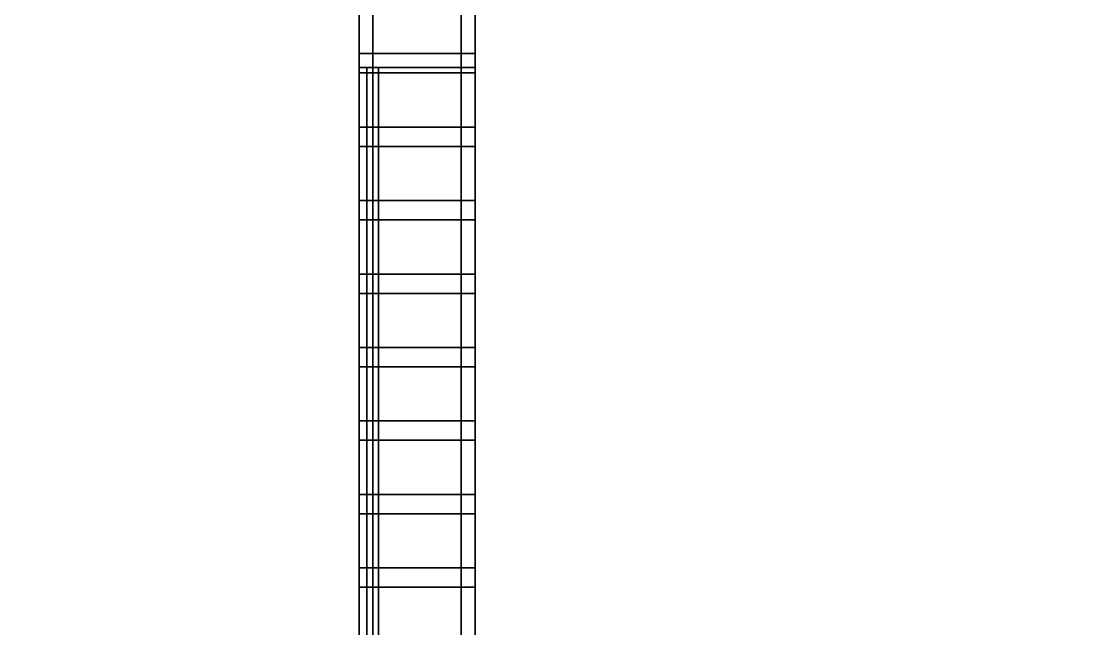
# Model space of a CAD drawing. Extents: x -100 to 4856, y -100 to 4830.
# Drawn here: x 1264 to 2629, y 2217 to 3003 of the extents above; entities that cross this region are included whole.
import ezdxf

# ---------------------------------------------------------------- set-up
doc = ezdxf.new("R2010")
doc.units = 0
for name, color, linetype in [('LAYER0', 7, 'CONTINUOUS'), ('LAYER1278', 45, 'CONTINUOUS'), ('LAYER1281', 45, 'CONTINUOUS'), ('LAYER1284', 45, 'CONTINUOUS'), ('LAYER1286', 45, 'CONTINUOUS'), ('LAYER1289', 45, 'CONTINUOUS'), ('LAYER1293', 45, 'CONTINUOUS'), ('LAYER1294', 45, 'CONTINUOUS'), ('LAYER1296', 45, 'CONTINUOUS'), ('LAYER1297', 45, 'CONTINUOUS'), ('LAYER1298', 45, 'CONTINUOUS'), ('LAYER1299', 45, 'CONTINUOUS'), ('LAYER1300', 45, 'CONTINUOUS'), ('LAYER1306', 45, 'CONTINUOUS'), ('LAYER1307', 45, 'CONTINUOUS'), ('LAYER1313', 45, 'CONTINUOUS'), ('LAYER1314', 45, 'CONTINUOUS'), ('LAYER1315', 45, 'CONTINUOUS'), ('LAYER1316', 45, 'CONTINUOUS'), ('LAYER1317', 45, 'CONTINUOUS'), ('LAYER1318', 45, 'CONTINUOUS'), ('LAYER1319', 45, 'CONTINUOUS'), ('LAYER1320', 45, 'CONTINUOUS'), ('LAYER1327', 45, 'CONTINUOUS'), ('LAYER1328', 45, 'CONTINUOUS'), ('LAYER1329', 45, 'CONTINUOUS'), ('LAYER1330', 45, 'CONTINUOUS'), ('LAYER1331', 45, 'CONTINUOUS'), ('LAYER1332', 45, 'CONTINUOUS'), ('LAYER1333', 45, 'CONTINUOUS'), ('LAYER1334', 45, 'CONTINUOUS')]:
    doc.layers.add(name, color=color, linetype=linetype)

msp = doc.modelspace()

# ---------------------------------------------------------------- linework, layer by layer
at = {"layer": 'LAYER0', "invisible_edges": 1}
for points in [[(4856, 4830, -5), (-100, -100, -5), (-100, 4830, -5), (4856, 4830, -5)], [(-100, -100, -5), (4856, 4830, -5), (4856, -100, -5), (-100, -100, -5)], [(4856, -100), (-100, 4830), (-100, -100), (4856, -100)], [(-100, 4830), (4856, -100), (4856, 4830), (-100, 4830)]]:
    msp.add_3dface(points, dxfattribs=at)
at = {"layer": 'LAYER1278', "invisible_edges": 1}
for points in [[(1701, 1441, 2544), (1719, 3436, 2544), (1719, 1441, 2544), (1701, 1441, 2544)], [(1719, 3436, 2544), (1701, 1441, 2544), (1701, 3436, 2544), (1719, 3436, 2544)], [(1701, 3436, 2644), (1719, 1441, 2644), (1719, 3436, 2644), (1701, 3436, 2644)], [(1719, 1441, 2644), (1701, 3436, 2644), (1701, 1441, 2644), (1719, 1441, 2644)], [(1701, 1441, 2544), (1701, 3436, 2644), (1701, 3436, 2544), (1701, 1441, 2544)], [(1701, 3436, 2644), (1701, 1441, 2544), (1701, 1441, 2644), (1701, 3436, 2644)], [(1719, 1441, 2644), (1719, 3436, 2544), (1719, 3436, 2644), (1719, 1441, 2644)], [(1719, 3436, 2544), (1719, 1441, 2644), (1719, 1441, 2544), (1719, 3436, 2544)]]:
    msp.add_3dface(points, dxfattribs=at)
at = {"layer": 'LAYER1281', "invisible_edges": 1}
for points in [[(1701, 1441), (1719, 3418), (1719, 1441), (1701, 1441)], [(1719, 3418), (1701, 1441), (1701, 3418), (1719, 3418)], [(1701, 3418, 70), (1719, 1441, 70), (1719, 3418, 70), (1701, 3418, 70)], [(1719, 1441, 70), (1701, 3418, 70), (1701, 1441, 70), (1719, 1441, 70)], [(1701, 1441), (1701, 3418, 70), (1701, 3418), (1701, 1441)], [(1701, 3418, 70), (1701, 1441), (1701, 1441, 70), (1701, 3418, 70)], [(1719, 1441, 70), (1719, 3418), (1719, 3418, 70), (1719, 1441, 70)], [(1719, 3418), (1719, 1441, 70), (1719, 1441), (1719, 3418)]]:
    msp.add_3dface(points, dxfattribs=at)
at = {"layer": 'LAYER1284', "invisible_edges": 1}
for points in [[(1711, 1719, 1852), (1711, 2943, 1118), (1711, 1719, 1118), (1711, 1719, 1852)], [(1711, 2943, 1118), (1711, 1719, 1852), (1711, 2943, 1852), (1711, 2943, 1118)], [(1726, 1719, 1118), (1711, 2943, 1118), (1726, 2943, 1118), (1726, 1719, 1118)], [(1711, 2943, 1118), (1726, 1719, 1118), (1711, 1719, 1118), (1711, 2943, 1118)], [(1726, 2943, 1852), (1711, 2943, 1118), (1711, 2943, 1852), (1726, 2943, 1852)], [(1711, 2943, 1118), (1726, 2943, 1852), (1726, 2943, 1118), (1711, 2943, 1118)], [(1711, 1719, 1852), (1726, 2943, 1852), (1711, 2943, 1852), (1711, 1719, 1852)], [(1726, 2943, 1852), (1711, 1719, 1852), (1726, 1719, 1852), (1726, 2943, 1852)], [(1726, 2943, 1852), (1726, 1719, 1118), (1726, 2943, 1118), (1726, 2943, 1852)], [(1726, 1719, 1118), (1726, 2943, 1852), (1726, 1719, 1852), (1726, 1719, 1118)]]:
    msp.add_3dface(points, dxfattribs=at)
at = {"layer": 'LAYER1286', "invisible_edges": 1}
for points in [[(1833, 1441, 2544), (1851, 3286, 2544), (1851, 1441, 2544), (1833, 1441, 2544)], [(1851, 3286, 2544), (1833, 1441, 2544), (1833, 3286, 2544), (1851, 3286, 2544)], [(1833, 3286, 2644), (1851, 1441, 2644), (1851, 3286, 2644), (1833, 3286, 2644)], [(1851, 1441, 2644), (1833, 3286, 2644), (1833, 1441, 2644), (1851, 1441, 2644)], [(1833, 1441, 2544), (1833, 3286, 2644), (1833, 3286, 2544), (1833, 1441, 2544)], [(1833, 3286, 2644), (1833, 1441, 2544), (1833, 1441, 2644), (1833, 3286, 2644)], [(1851, 1441, 2644), (1851, 3286, 2544), (1851, 3286, 2644), (1851, 1441, 2644)], [(1851, 3286, 2544), (1851, 1441, 2644), (1851, 1441, 2544), (1851, 3286, 2544)]]:
    msp.add_3dface(points, dxfattribs=at)
at = {"layer": 'LAYER1289', "invisible_edges": 1}
for points in [[(1851, 1701, 1852), (1701, 2961, 1852), (1851, 2961, 1852), (1851, 1701, 1852)], [(1701, 2961, 1852), (1851, 1701, 1852), (1701, 1701, 1852), (1701, 2961, 1852)], [(1851, 2961, 1870), (1701, 2961, 1852), (1701, 2961, 1870), (1851, 2961, 1870)], [(1701, 2961, 1852), (1851, 2961, 1870), (1851, 2961, 1852), (1701, 2961, 1852)], [(1701, 1701, 1870), (1701, 2961, 1852), (1701, 1701, 1852), (1701, 1701, 1870)], [(1701, 2961, 1852), (1701, 1701, 1870), (1701, 2961, 1870), (1701, 2961, 1852)], [(1701, 1701, 1870), (1851, 2961, 1870), (1701, 2961, 1870), (1701, 1701, 1870)], [(1851, 2961, 1870), (1701, 1701, 1870), (1851, 1701, 1870), (1851, 2961, 1870)], [(1851, 2961, 1870), (1851, 1701, 1852), (1851, 2961, 1852), (1851, 2961, 1870)], [(1851, 1701, 1852), (1851, 2961, 1870), (1851, 1701, 1870), (1851, 1701, 1852)]]:
    msp.add_3dface(points, dxfattribs=at)
at = {"layer": 'LAYER1293', "invisible_edges": 1}
for points in [[(1851, 1701, 1100), (1701, 2961, 1100), (1851, 2961, 1100), (1851, 1701, 1100)], [(1701, 2961, 1100), (1851, 1701, 1100), (1701, 1701, 1100), (1701, 2961, 1100)], [(1851, 2961, 1118), (1701, 2961, 1100), (1701, 2961, 1118), (1851, 2961, 1118)], [(1701, 2961, 1100), (1851, 2961, 1118), (1851, 2961, 1100), (1701, 2961, 1100)], [(1701, 1701, 1118), (1701, 2961, 1100), (1701, 1701, 1100), (1701, 1701, 1118)], [(1701, 2961, 1100), (1701, 1701, 1118), (1701, 2961, 1118), (1701, 2961, 1100)], [(1701, 1701, 1118), (1851, 2961, 1118), (1701, 2961, 1118), (1701, 1701, 1118)], [(1851, 2961, 1118), (1701, 1701, 1118), (1851, 1701, 1118), (1851, 2961, 1118)], [(1851, 2961, 1118), (1851, 1701, 1100), (1851, 2961, 1100), (1851, 2961, 1118)], [(1851, 1701, 1100), (1851, 2961, 1118), (1851, 1701, 1118), (1851, 1701, 1100)]]:
    msp.add_3dface(points, dxfattribs=at)
at = {"layer": 'LAYER1294', "invisible_edges": 1}
for points in [[(1833, 2296, 2529), (1833, 2366, 1888), (1833, 2296, 1888), (1833, 2296, 2529)], [(1833, 2366, 1888), (1833, 2296, 2529), (1833, 2366, 2529), (1833, 2366, 1888)], [(1851, 2296, 1888), (1833, 2366, 1888), (1851, 2366, 1888), (1851, 2296, 1888)], [(1833, 2366, 1888), (1851, 2296, 1888), (1833, 2296, 1888), (1833, 2366, 1888)], [(1851, 2366, 2529), (1833, 2366, 1888), (1833, 2366, 2529), (1851, 2366, 2529)], [(1833, 2366, 1888), (1851, 2366, 2529), (1851, 2366, 1888), (1833, 2366, 1888)], [(1833, 2296, 2529), (1851, 2366, 2529), (1833, 2366, 2529), (1833, 2296, 2529)], [(1851, 2366, 2529), (1833, 2296, 2529), (1851, 2296, 2529), (1851, 2366, 2529)], [(1851, 2366, 2529), (1851, 2296, 1888), (1851, 2366, 1888), (1851, 2366, 2529)], [(1851, 2296, 1888), (1851, 2366, 2529), (1851, 2296, 2529), (1851, 2296, 1888)], [(1851, 2296, 1888), (1833, 2296, 2529), (1833, 2296, 1888), (1851, 2296, 1888)], [(1833, 2296, 2529), (1851, 2296, 1888), (1851, 2296, 2529), (1833, 2296, 2529)]]:
    msp.add_3dface(points, dxfattribs=at)
at = {"layer": 'LAYER1296', "invisible_edges": 1}
for points in [[(1851, 1441, 70), (1701, 3436, 70), (1851, 3436, 70), (1851, 1441, 70)], [(1701, 3436, 70), (1851, 1441, 70), (1701, 1441, 70), (1701, 3436, 70)], [(1701, 1441, 85), (1701, 3436, 70), (1701, 1441, 70), (1701, 1441, 85)], [(1701, 3436, 70), (1701, 1441, 85), (1701, 3436, 85), (1701, 3436, 70)], [(1701, 1441, 85), (1851, 3436, 85), (1701, 3436, 85), (1701, 1441, 85)], [(1851, 3436, 85), (1701, 1441, 85), (1851, 1441, 85), (1851, 3436, 85)], [(1851, 3436, 85), (1851, 1441, 70), (1851, 3436, 70), (1851, 3436, 85)], [(1851, 1441, 70), (1851, 3436, 85), (1851, 1441, 85), (1851, 1441, 70)]]:
    msp.add_3dface(points, dxfattribs=at)
at = {"layer": 'LAYER1297', "invisible_edges": 1}
for points in [[(1851, 2961, 1118), (1701, 2943, 1118), (1701, 2961, 1118), (1851, 2961, 1118)], [(1701, 2943, 1118), (1851, 2961, 1118), (1851, 2943, 1118), (1701, 2943, 1118)], [(1701, 2961, 1852), (1701, 2943, 1118), (1701, 2943, 1852), (1701, 2961, 1852)], [(1701, 2943, 1118), (1701, 2961, 1852), (1701, 2961, 1118), (1701, 2943, 1118)], [(1851, 2943, 1852), (1701, 2961, 1852), (1701, 2943, 1852), (1851, 2943, 1852)], [(1701, 2961, 1852), (1851, 2943, 1852), (1851, 2961, 1852), (1701, 2961, 1852)], [(1701, 2961, 1852), (1851, 2961, 1118), (1701, 2961, 1118), (1701, 2961, 1852)], [(1851, 2961, 1118), (1701, 2961, 1852), (1851, 2961, 1852), (1851, 2961, 1118)], [(1851, 2961, 1118), (1851, 2943, 1852), (1851, 2943, 1118), (1851, 2961, 1118)], [(1851, 2943, 1852), (1851, 2961, 1118), (1851, 2961, 1852), (1851, 2943, 1852)], [(1851, 2943, 1852), (1701, 2943, 1118), (1851, 2943, 1118), (1851, 2943, 1852)], [(1701, 2943, 1118), (1851, 2943, 1852), (1701, 2943, 1852), (1701, 2943, 1118)]]:
    msp.add_3dface(points, dxfattribs=at)
at = {"layer": 'LAYER1298', "invisible_edges": 1}
for points in [[(1851, 1441, 2529), (1701, 3436, 2529), (1851, 3436, 2529), (1851, 1441, 2529)], [(1701, 3436, 2529), (1851, 1441, 2529), (1701, 1441, 2529), (1701, 3436, 2529)], [(1701, 1441, 2544), (1701, 3436, 2529), (1701, 1441, 2529), (1701, 1441, 2544)], [(1701, 3436, 2529), (1701, 1441, 2544), (1701, 3436, 2544), (1701, 3436, 2529)], [(1701, 1441, 2544), (1851, 3436, 2544), (1701, 3436, 2544), (1701, 1441, 2544)], [(1851, 3436, 2544), (1701, 1441, 2544), (1851, 1441, 2544), (1851, 3436, 2544)], [(1851, 3436, 2544), (1851, 1441, 2529), (1851, 3436, 2529), (1851, 3436, 2544)], [(1851, 1441, 2529), (1851, 3436, 2544), (1851, 1441, 2544), (1851, 1441, 2529)]]:
    msp.add_3dface(points, dxfattribs=at)
at = {"layer": 'LAYER1299', "invisible_edges": 1}
for points in [[(1833, 1441), (1851, 3418), (1851, 1441), (1833, 1441)], [(1851, 3418), (1833, 1441), (1833, 3418), (1851, 3418)], [(1833, 3418, 70), (1851, 1441, 70), (1851, 3418, 70), (1833, 3418, 70)], [(1851, 1441, 70), (1833, 3418, 70), (1833, 1441, 70), (1851, 1441, 70)], [(1833, 1441), (1833, 3418, 70), (1833, 3418), (1833, 1441)], [(1833, 3418, 70), (1833, 1441), (1833, 1441, 70), (1833, 3418, 70)], [(1851, 1441, 70), (1851, 3418), (1851, 3418, 70), (1851, 1441, 70)], [(1851, 3418), (1851, 1441, 70), (1851, 1441), (1851, 3418)]]:
    msp.add_3dface(points, dxfattribs=at)
at = {"layer": 'LAYER1300', "invisible_edges": 1}
for points in [[(1701, 2296, 2529), (1701, 2366, 1870), (1701, 2296, 1870), (1701, 2296, 2529)], [(1701, 2366, 1870), (1701, 2296, 2529), (1701, 2366, 2529), (1701, 2366, 1870)], [(1719, 2296, 1870), (1701, 2366, 1870), (1719, 2366, 1870), (1719, 2296, 1870)], [(1701, 2366, 1870), (1719, 2296, 1870), (1701, 2296, 1870), (1701, 2366, 1870)], [(1719, 2366, 2529), (1701, 2366, 1870), (1701, 2366, 2529), (1719, 2366, 2529)], [(1701, 2366, 1870), (1719, 2366, 2529), (1719, 2366, 1870), (1701, 2366, 1870)], [(1701, 2296, 2529), (1719, 2366, 2529), (1701, 2366, 2529), (1701, 2296, 2529)], [(1719, 2366, 2529), (1701, 2296, 2529), (1719, 2296, 2529), (1719, 2366, 2529)], [(1719, 2366, 2529), (1719, 2296, 1870), (1719, 2366, 1870), (1719, 2366, 2529)], [(1719, 2296, 1870), (1719, 2366, 2529), (1719, 2296, 2529), (1719, 2296, 1870)], [(1719, 2296, 1870), (1701, 2296, 2529), (1701, 2296, 1870), (1719, 2296, 1870)], [(1701, 2296, 2529), (1719, 2296, 1870), (1719, 2296, 2529), (1701, 2296, 2529)]]:
    msp.add_3dface(points, dxfattribs=at)
at = {"layer": 'LAYER1306', "invisible_edges": 1}
for points in [[(1851, 1701, 1082), (1701, 2961, 1082), (1851, 2961, 1082), (1851, 1701, 1082)], [(1701, 2961, 1082), (1851, 1701, 1082), (1701, 1701, 1082), (1701, 2961, 1082)], [(1851, 2961, 1100), (1701, 2961, 1082), (1701, 2961, 1100), (1851, 2961, 1100)], [(1701, 2961, 1082), (1851, 2961, 1100), (1851, 2961, 1082), (1701, 2961, 1082)], [(1701, 1701, 1100), (1701, 2961, 1082), (1701, 1701, 1082), (1701, 1701, 1100)], [(1701, 2961, 1082), (1701, 1701, 1100), (1701, 2961, 1100), (1701, 2961, 1082)], [(1701, 1701, 1100), (1851, 2961, 1100), (1701, 2961, 1100), (1701, 1701, 1100)], [(1851, 2961, 1100), (1701, 1701, 1100), (1851, 1701, 1100), (1851, 2961, 1100)], [(1851, 2961, 1100), (1851, 1701, 1082), (1851, 2961, 1082), (1851, 2961, 1100)], [(1851, 1701, 1082), (1851, 2961, 1100), (1851, 1701, 1100), (1851, 1701, 1082)]]:
    msp.add_3dface(points, dxfattribs=at)
at = {"layer": 'LAYER1307', "invisible_edges": 1}
for points in [[(1851, 1701, 1870), (1701, 2961, 1870), (1851, 2961, 1870), (1851, 1701, 1870)], [(1701, 2961, 1870), (1851, 1701, 1870), (1701, 1701, 1870), (1701, 2961, 1870)], [(1851, 2961, 1888), (1701, 2961, 1870), (1701, 2961, 1888), (1851, 2961, 1888)], [(1701, 2961, 1870), (1851, 2961, 1888), (1851, 2961, 1870), (1701, 2961, 1870)], [(1701, 1701, 1888), (1701, 2961, 1870), (1701, 1701, 1870), (1701, 1701, 1888)], [(1701, 2961, 1870), (1701, 1701, 1888), (1701, 2961, 1888), (1701, 2961, 1870)], [(1701, 1701, 1888), (1851, 2961, 1888), (1701, 2961, 1888), (1701, 1701, 1888)], [(1851, 2961, 1888), (1701, 1701, 1888), (1851, 1701, 1888), (1851, 2961, 1888)], [(1851, 2961, 1888), (1851, 1701, 1870), (1851, 2961, 1870), (1851, 2961, 1888)], [(1851, 1701, 1870), (1851, 2961, 1888), (1851, 1701, 1888), (1851, 1701, 1870)]]:
    msp.add_3dface(points, dxfattribs=at)
at = {"layer": 'LAYER1313', "invisible_edges": 1}
for points in [[(1851, 2296, 1888), (1701, 2296, 2529), (1851, 2296, 2529), (1851, 2296, 1888)], [(1701, 2296, 2529), (1851, 2296, 1888), (1701, 2296, 1888), (1701, 2296, 2529)], [(1851, 2271, 2529), (1701, 2296, 2529), (1701, 2271, 2529), (1851, 2271, 2529)], [(1701, 2296, 2529), (1851, 2271, 2529), (1851, 2296, 2529), (1701, 2296, 2529)], [(1701, 2271, 1888), (1701, 2296, 2529), (1701, 2296, 1888), (1701, 2271, 1888)], [(1701, 2296, 2529), (1701, 2271, 1888), (1701, 2271, 2529), (1701, 2296, 2529)], [(1851, 2296, 1888), (1701, 2271, 1888), (1701, 2296, 1888), (1851, 2296, 1888)], [(1701, 2271, 1888), (1851, 2296, 1888), (1851, 2271, 1888), (1701, 2271, 1888)], [(1851, 2271, 2529), (1851, 2296, 1888), (1851, 2296, 2529), (1851, 2271, 2529)], [(1851, 2296, 1888), (1851, 2271, 2529), (1851, 2271, 1888), (1851, 2296, 1888)], [(1701, 2271, 1888), (1851, 2271, 2529), (1701, 2271, 2529), (1701, 2271, 1888)], [(1851, 2271, 2529), (1701, 2271, 1888), (1851, 2271, 1888), (1851, 2271, 2529)]]:
    msp.add_3dface(points, dxfattribs=at)
at = {"layer": 'LAYER1314', "invisible_edges": 1}
for points in [[(1851, 2391, 1888), (1701, 2391, 2529), (1851, 2391, 2529), (1851, 2391, 1888)], [(1701, 2391, 2529), (1851, 2391, 1888), (1701, 2391, 1888), (1701, 2391, 2529)], [(1851, 2366, 2529), (1701, 2391, 2529), (1701, 2366, 2529), (1851, 2366, 2529)], [(1701, 2391, 2529), (1851, 2366, 2529), (1851, 2391, 2529), (1701, 2391, 2529)], [(1701, 2366, 1888), (1701, 2391, 2529), (1701, 2391, 1888), (1701, 2366, 1888)], [(1701, 2391, 2529), (1701, 2366, 1888), (1701, 2366, 2529), (1701, 2391, 2529)], [(1851, 2391, 1888), (1701, 2366, 1888), (1701, 2391, 1888), (1851, 2391, 1888)], [(1701, 2366, 1888), (1851, 2391, 1888), (1851, 2366, 1888), (1701, 2366, 1888)], [(1851, 2366, 2529), (1851, 2391, 1888), (1851, 2391, 2529), (1851, 2366, 2529)], [(1851, 2391, 1888), (1851, 2366, 2529), (1851, 2366, 1888), (1851, 2391, 1888)], [(1701, 2366, 1888), (1851, 2366, 2529), (1701, 2366, 2529), (1701, 2366, 1888)], [(1851, 2366, 2529), (1701, 2366, 1888), (1851, 2366, 1888), (1851, 2366, 2529)]]:
    msp.add_3dface(points, dxfattribs=at)
at = {"layer": 'LAYER1315', "invisible_edges": 1}
for points in [[(1851, 2486, 1888), (1701, 2486, 2529), (1851, 2486, 2529), (1851, 2486, 1888)], [(1701, 2486, 2529), (1851, 2486, 1888), (1701, 2486, 1888), (1701, 2486, 2529)], [(1851, 2461, 2529), (1701, 2486, 2529), (1701, 2461, 2529), (1851, 2461, 2529)], [(1701, 2486, 2529), (1851, 2461, 2529), (1851, 2486, 2529), (1701, 2486, 2529)], [(1701, 2461, 1888), (1701, 2486, 2529), (1701, 2486, 1888), (1701, 2461, 1888)], [(1701, 2486, 2529), (1701, 2461, 1888), (1701, 2461, 2529), (1701, 2486, 2529)], [(1851, 2486, 1888), (1701, 2461, 1888), (1701, 2486, 1888), (1851, 2486, 1888)], [(1701, 2461, 1888), (1851, 2486, 1888), (1851, 2461, 1888), (1701, 2461, 1888)], [(1851, 2461, 2529), (1851, 2486, 1888), (1851, 2486, 2529), (1851, 2461, 2529)], [(1851, 2486, 1888), (1851, 2461, 2529), (1851, 2461, 1888), (1851, 2486, 1888)], [(1701, 2461, 1888), (1851, 2461, 2529), (1701, 2461, 2529), (1701, 2461, 1888)], [(1851, 2461, 2529), (1701, 2461, 1888), (1851, 2461, 1888), (1851, 2461, 2529)]]:
    msp.add_3dface(points, dxfattribs=at)
at = {"layer": 'LAYER1316', "invisible_edges": 1}
for points in [[(1851, 2581, 1888), (1701, 2581, 2529), (1851, 2581, 2529), (1851, 2581, 1888)], [(1701, 2581, 2529), (1851, 2581, 1888), (1701, 2581, 1888), (1701, 2581, 2529)], [(1851, 2556, 2529), (1701, 2581, 2529), (1701, 2556, 2529), (1851, 2556, 2529)], [(1701, 2581, 2529), (1851, 2556, 2529), (1851, 2581, 2529), (1701, 2581, 2529)], [(1701, 2556, 1888), (1701, 2581, 2529), (1701, 2581, 1888), (1701, 2556, 1888)], [(1701, 2581, 2529), (1701, 2556, 1888), (1701, 2556, 2529), (1701, 2581, 2529)], [(1851, 2581, 1888), (1701, 2556, 1888), (1701, 2581, 1888), (1851, 2581, 1888)], [(1701, 2556, 1888), (1851, 2581, 1888), (1851, 2556, 1888), (1701, 2556, 1888)], [(1851, 2556, 2529), (1851, 2581, 1888), (1851, 2581, 2529), (1851, 2556, 2529)], [(1851, 2581, 1888), (1851, 2556, 2529), (1851, 2556, 1888), (1851, 2581, 1888)], [(1701, 2556, 1888), (1851, 2556, 2529), (1701, 2556, 2529), (1701, 2556, 1888)], [(1851, 2556, 2529), (1701, 2556, 1888), (1851, 2556, 1888), (1851, 2556, 2529)]]:
    msp.add_3dface(points, dxfattribs=at)
at = {"layer": 'LAYER1317', "invisible_edges": 1}
for points in [[(1851, 2676, 1888), (1701, 2676, 2529), (1851, 2676, 2529), (1851, 2676, 1888)], [(1701, 2676, 2529), (1851, 2676, 1888), (1701, 2676, 1888), (1701, 2676, 2529)], [(1851, 2651, 2529), (1701, 2676, 2529), (1701, 2651, 2529), (1851, 2651, 2529)], [(1701, 2676, 2529), (1851, 2651, 2529), (1851, 2676, 2529), (1701, 2676, 2529)], [(1701, 2651, 1888), (1701, 2676, 2529), (1701, 2676, 1888), (1701, 2651, 1888)], [(1701, 2676, 2529), (1701, 2651, 1888), (1701, 2651, 2529), (1701, 2676, 2529)], [(1851, 2676, 1888), (1701, 2651, 1888), (1701, 2676, 1888), (1851, 2676, 1888)], [(1701, 2651, 1888), (1851, 2676, 1888), (1851, 2651, 1888), (1701, 2651, 1888)], [(1851, 2651, 2529), (1851, 2676, 1888), (1851, 2676, 2529), (1851, 2651, 2529)], [(1851, 2676, 1888), (1851, 2651, 2529), (1851, 2651, 1888), (1851, 2676, 1888)], [(1701, 2651, 1888), (1851, 2651, 2529), (1701, 2651, 2529), (1701, 2651, 1888)], [(1851, 2651, 2529), (1701, 2651, 1888), (1851, 2651, 1888), (1851, 2651, 2529)]]:
    msp.add_3dface(points, dxfattribs=at)
at = {"layer": 'LAYER1318', "invisible_edges": 1}
for points in [[(1851, 2771, 1888), (1701, 2771, 2529), (1851, 2771, 2529), (1851, 2771, 1888)], [(1701, 2771, 2529), (1851, 2771, 1888), (1701, 2771, 1888), (1701, 2771, 2529)], [(1851, 2746, 2529), (1701, 2771, 2529), (1701, 2746, 2529), (1851, 2746, 2529)], [(1701, 2771, 2529), (1851, 2746, 2529), (1851, 2771, 2529), (1701, 2771, 2529)], [(1701, 2746, 1888), (1701, 2771, 2529), (1701, 2771, 1888), (1701, 2746, 1888)], [(1701, 2771, 2529), (1701, 2746, 1888), (1701, 2746, 2529), (1701, 2771, 2529)], [(1851, 2771, 1888), (1701, 2746, 1888), (1701, 2771, 1888), (1851, 2771, 1888)], [(1701, 2746, 1888), (1851, 2771, 1888), (1851, 2746, 1888), (1701, 2746, 1888)], [(1851, 2746, 2529), (1851, 2771, 1888), (1851, 2771, 2529), (1851, 2746, 2529)], [(1851, 2771, 1888), (1851, 2746, 2529), (1851, 2746, 1888), (1851, 2771, 1888)], [(1701, 2746, 1888), (1851, 2746, 2529), (1701, 2746, 2529), (1701, 2746, 1888)], [(1851, 2746, 2529), (1701, 2746, 1888), (1851, 2746, 1888), (1851, 2746, 2529)]]:
    msp.add_3dface(points, dxfattribs=at)
at = {"layer": 'LAYER1319', "invisible_edges": 1}
for points in [[(1851, 2866, 1888), (1701, 2866, 2529), (1851, 2866, 2529), (1851, 2866, 1888)], [(1701, 2866, 2529), (1851, 2866, 1888), (1701, 2866, 1888), (1701, 2866, 2529)], [(1851, 2841, 2529), (1701, 2866, 2529), (1701, 2841, 2529), (1851, 2841, 2529)], [(1701, 2866, 2529), (1851, 2841, 2529), (1851, 2866, 2529), (1701, 2866, 2529)], [(1701, 2841, 1888), (1701, 2866, 2529), (1701, 2866, 1888), (1701, 2841, 1888)], [(1701, 2866, 2529), (1701, 2841, 1888), (1701, 2841, 2529), (1701, 2866, 2529)], [(1851, 2866, 1888), (1701, 2841, 1888), (1701, 2866, 1888), (1851, 2866, 1888)], [(1701, 2841, 1888), (1851, 2866, 1888), (1851, 2841, 1888), (1701, 2841, 1888)], [(1851, 2841, 2529), (1851, 2866, 1888), (1851, 2866, 2529), (1851, 2841, 2529)], [(1851, 2866, 1888), (1851, 2841, 2529), (1851, 2841, 1888), (1851, 2866, 1888)], [(1701, 2841, 1888), (1851, 2841, 2529), (1701, 2841, 2529), (1701, 2841, 1888)], [(1851, 2841, 2529), (1701, 2841, 1888), (1851, 2841, 1888), (1851, 2841, 2529)]]:
    msp.add_3dface(points, dxfattribs=at)
at = {"layer": 'LAYER1320', "invisible_edges": 1}
for points in [[(1851, 2961, 1888), (1701, 2961, 2529), (1851, 2961, 2529), (1851, 2961, 1888)], [(1701, 2961, 2529), (1851, 2961, 1888), (1701, 2961, 1888), (1701, 2961, 2529)], [(1851, 2936, 2529), (1701, 2961, 2529), (1701, 2936, 2529), (1851, 2936, 2529)], [(1701, 2961, 2529), (1851, 2936, 2529), (1851, 2961, 2529), (1701, 2961, 2529)], [(1701, 2936, 1888), (1701, 2961, 2529), (1701, 2961, 1888), (1701, 2936, 1888)], [(1701, 2961, 2529), (1701, 2936, 1888), (1701, 2936, 2529), (1701, 2961, 2529)], [(1851, 2961, 1888), (1701, 2936, 1888), (1701, 2961, 1888), (1851, 2961, 1888)], [(1701, 2936, 1888), (1851, 2961, 1888), (1851, 2936, 1888), (1701, 2936, 1888)], [(1851, 2936, 2529), (1851, 2961, 1888), (1851, 2961, 2529), (1851, 2936, 2529)], [(1851, 2961, 1888), (1851, 2936, 2529), (1851, 2936, 1888), (1851, 2961, 1888)], [(1701, 2936, 1888), (1851, 2936, 2529), (1701, 2936, 2529), (1701, 2936, 1888)], [(1851, 2936, 2529), (1701, 2936, 1888), (1851, 2936, 1888), (1851, 2936, 2529)]]:
    msp.add_3dface(points, dxfattribs=at)
at = {"layer": 'LAYER1327', "invisible_edges": 1}
for points in [[(1851, 2296, 85), (1701, 2296, 1082), (1851, 2296, 1082), (1851, 2296, 85)], [(1701, 2296, 1082), (1851, 2296, 85), (1701, 2296, 85), (1701, 2296, 1082)], [(1851, 2271, 1082), (1701, 2296, 1082), (1701, 2271, 1082), (1851, 2271, 1082)], [(1701, 2296, 1082), (1851, 2271, 1082), (1851, 2296, 1082), (1701, 2296, 1082)], [(1701, 2271, 85), (1701, 2296, 1082), (1701, 2296, 85), (1701, 2271, 85)], [(1701, 2296, 1082), (1701, 2271, 85), (1701, 2271, 1082), (1701, 2296, 1082)], [(1851, 2296, 85), (1701, 2271, 85), (1701, 2296, 85), (1851, 2296, 85)], [(1701, 2271, 85), (1851, 2296, 85), (1851, 2271, 85), (1701, 2271, 85)], [(1851, 2271, 1082), (1851, 2296, 85), (1851, 2296, 1082), (1851, 2271, 1082)], [(1851, 2296, 85), (1851, 2271, 1082), (1851, 2271, 85), (1851, 2296, 85)], [(1701, 2271, 85), (1851, 2271, 1082), (1701, 2271, 1082), (1701, 2271, 85)], [(1851, 2271, 1082), (1701, 2271, 85), (1851, 2271, 85), (1851, 2271, 1082)]]:
    msp.add_3dface(points, dxfattribs=at)
at = {"layer": 'LAYER1328', "invisible_edges": 1}
for points in [[(1851, 2391, 85), (1701, 2391, 1082), (1851, 2391, 1082), (1851, 2391, 85)], [(1701, 2391, 1082), (1851, 2391, 85), (1701, 2391, 85), (1701, 2391, 1082)], [(1851, 2366, 1082), (1701, 2391, 1082), (1701, 2366, 1082), (1851, 2366, 1082)], [(1701, 2391, 1082), (1851, 2366, 1082), (1851, 2391, 1082), (1701, 2391, 1082)], [(1701, 2366, 85), (1701, 2391, 1082), (1701, 2391, 85), (1701, 2366, 85)], [(1701, 2391, 1082), (1701, 2366, 85), (1701, 2366, 1082), (1701, 2391, 1082)], [(1851, 2391, 85), (1701, 2366, 85), (1701, 2391, 85), (1851, 2391, 85)], [(1701, 2366, 85), (1851, 2391, 85), (1851, 2366, 85), (1701, 2366, 85)], [(1851, 2366, 1082), (1851, 2391, 85), (1851, 2391, 1082), (1851, 2366, 1082)], [(1851, 2391, 85), (1851, 2366, 1082), (1851, 2366, 85), (1851, 2391, 85)], [(1701, 2366, 85), (1851, 2366, 1082), (1701, 2366, 1082), (1701, 2366, 85)], [(1851, 2366, 1082), (1701, 2366, 85), (1851, 2366, 85), (1851, 2366, 1082)]]:
    msp.add_3dface(points, dxfattribs=at)
at = {"layer": 'LAYER1329', "invisible_edges": 1}
for points in [[(1851, 2486, 85), (1701, 2486, 1082), (1851, 2486, 1082), (1851, 2486, 85)], [(1701, 2486, 1082), (1851, 2486, 85), (1701, 2486, 85), (1701, 2486, 1082)], [(1851, 2461, 1082), (1701, 2486, 1082), (1701, 2461, 1082), (1851, 2461, 1082)], [(1701, 2486, 1082), (1851, 2461, 1082), (1851, 2486, 1082), (1701, 2486, 1082)], [(1701, 2461, 85), (1701, 2486, 1082), (1701, 2486, 85), (1701, 2461, 85)], [(1701, 2486, 1082), (1701, 2461, 85), (1701, 2461, 1082), (1701, 2486, 1082)], [(1851, 2486, 85), (1701, 2461, 85), (1701, 2486, 85), (1851, 2486, 85)], [(1701, 2461, 85), (1851, 2486, 85), (1851, 2461, 85), (1701, 2461, 85)], [(1851, 2461, 1082), (1851, 2486, 85), (1851, 2486, 1082), (1851, 2461, 1082)], [(1851, 2486, 85), (1851, 2461, 1082), (1851, 2461, 85), (1851, 2486, 85)], [(1701, 2461, 85), (1851, 2461, 1082), (1701, 2461, 1082), (1701, 2461, 85)], [(1851, 2461, 1082), (1701, 2461, 85), (1851, 2461, 85), (1851, 2461, 1082)]]:
    msp.add_3dface(points, dxfattribs=at)
at = {"layer": 'LAYER1330', "invisible_edges": 1}
for points in [[(1851, 2581, 85), (1701, 2581, 1082), (1851, 2581, 1082), (1851, 2581, 85)], [(1701, 2581, 1082), (1851, 2581, 85), (1701, 2581, 85), (1701, 2581, 1082)], [(1851, 2556, 1082), (1701, 2581, 1082), (1701, 2556, 1082), (1851, 2556, 1082)], [(1701, 2581, 1082), (1851, 2556, 1082), (1851, 2581, 1082), (1701, 2581, 1082)], [(1701, 2556, 85), (1701, 2581, 1082), (1701, 2581, 85), (1701, 2556, 85)], [(1701, 2581, 1082), (1701, 2556, 85), (1701, 2556, 1082), (1701, 2581, 1082)], [(1851, 2581, 85), (1701, 2556, 85), (1701, 2581, 85), (1851, 2581, 85)], [(1701, 2556, 85), (1851, 2581, 85), (1851, 2556, 85), (1701, 2556, 85)], [(1851, 2556, 1082), (1851, 2581, 85), (1851, 2581, 1082), (1851, 2556, 1082)], [(1851, 2581, 85), (1851, 2556, 1082), (1851, 2556, 85), (1851, 2581, 85)], [(1701, 2556, 85), (1851, 2556, 1082), (1701, 2556, 1082), (1701, 2556, 85)], [(1851, 2556, 1082), (1701, 2556, 85), (1851, 2556, 85), (1851, 2556, 1082)]]:
    msp.add_3dface(points, dxfattribs=at)
at = {"layer": 'LAYER1331', "invisible_edges": 1}
for points in [[(1851, 2676, 85), (1701, 2676, 1082), (1851, 2676, 1082), (1851, 2676, 85)], [(1701, 2676, 1082), (1851, 2676, 85), (1701, 2676, 85), (1701, 2676, 1082)], [(1851, 2651, 1082), (1701, 2676, 1082), (1701, 2651, 1082), (1851, 2651, 1082)], [(1701, 2676, 1082), (1851, 2651, 1082), (1851, 2676, 1082), (1701, 2676, 1082)], [(1701, 2651, 85), (1701, 2676, 1082), (1701, 2676, 85), (1701, 2651, 85)], [(1701, 2676, 1082), (1701, 2651, 85), (1701, 2651, 1082), (1701, 2676, 1082)], [(1851, 2676, 85), (1701, 2651, 85), (1701, 2676, 85), (1851, 2676, 85)], [(1701, 2651, 85), (1851, 2676, 85), (1851, 2651, 85), (1701, 2651, 85)], [(1851, 2651, 1082), (1851, 2676, 85), (1851, 2676, 1082), (1851, 2651, 1082)], [(1851, 2676, 85), (1851, 2651, 1082), (1851, 2651, 85), (1851, 2676, 85)], [(1701, 2651, 85), (1851, 2651, 1082), (1701, 2651, 1082), (1701, 2651, 85)], [(1851, 2651, 1082), (1701, 2651, 85), (1851, 2651, 85), (1851, 2651, 1082)]]:
    msp.add_3dface(points, dxfattribs=at)
at = {"layer": 'LAYER1332', "invisible_edges": 1}
for points in [[(1851, 2771, 85), (1701, 2771, 1082), (1851, 2771, 1082), (1851, 2771, 85)], [(1701, 2771, 1082), (1851, 2771, 85), (1701, 2771, 85), (1701, 2771, 1082)], [(1851, 2746, 1082), (1701, 2771, 1082), (1701, 2746, 1082), (1851, 2746, 1082)], [(1701, 2771, 1082), (1851, 2746, 1082), (1851, 2771, 1082), (1701, 2771, 1082)], [(1701, 2746, 85), (1701, 2771, 1082), (1701, 2771, 85), (1701, 2746, 85)], [(1701, 2771, 1082), (1701, 2746, 85), (1701, 2746, 1082), (1701, 2771, 1082)], [(1851, 2771, 85), (1701, 2746, 85), (1701, 2771, 85), (1851, 2771, 85)], [(1701, 2746, 85), (1851, 2771, 85), (1851, 2746, 85), (1701, 2746, 85)], [(1851, 2746, 1082), (1851, 2771, 85), (1851, 2771, 1082), (1851, 2746, 1082)], [(1851, 2771, 85), (1851, 2746, 1082), (1851, 2746, 85), (1851, 2771, 85)], [(1701, 2746, 85), (1851, 2746, 1082), (1701, 2746, 1082), (1701, 2746, 85)], [(1851, 2746, 1082), (1701, 2746, 85), (1851, 2746, 85), (1851, 2746, 1082)]]:
    msp.add_3dface(points, dxfattribs=at)
at = {"layer": 'LAYER1333', "invisible_edges": 1}
for points in [[(1851, 2866, 85), (1701, 2866, 1082), (1851, 2866, 1082), (1851, 2866, 85)], [(1701, 2866, 1082), (1851, 2866, 85), (1701, 2866, 85), (1701, 2866, 1082)], [(1851, 2841, 1082), (1701, 2866, 1082), (1701, 2841, 1082), (1851, 2841, 1082)], [(1701, 2866, 1082), (1851, 2841, 1082), (1851, 2866, 1082), (1701, 2866, 1082)], [(1701, 2841, 85), (1701, 2866, 1082), (1701, 2866, 85), (1701, 2841, 85)], [(1701, 2866, 1082), (1701, 2841, 85), (1701, 2841, 1082), (1701, 2866, 1082)], [(1851, 2866, 85), (1701, 2841, 85), (1701, 2866, 85), (1851, 2866, 85)], [(1701, 2841, 85), (1851, 2866, 85), (1851, 2841, 85), (1701, 2841, 85)], [(1851, 2841, 1082), (1851, 2866, 85), (1851, 2866, 1082), (1851, 2841, 1082)], [(1851, 2866, 85), (1851, 2841, 1082), (1851, 2841, 85), (1851, 2866, 85)], [(1701, 2841, 85), (1851, 2841, 1082), (1701, 2841, 1082), (1701, 2841, 85)], [(1851, 2841, 1082), (1701, 2841, 85), (1851, 2841, 85), (1851, 2841, 1082)]]:
    msp.add_3dface(points, dxfattribs=at)
at = {"layer": 'LAYER1334', "invisible_edges": 1}
for points in [[(1851, 2961, 85), (1701, 2961, 1082), (1851, 2961, 1082), (1851, 2961, 85)], [(1701, 2961, 1082), (1851, 2961, 85), (1701, 2961, 85), (1701, 2961, 1082)], [(1851, 2936, 1082), (1701, 2961, 1082), (1701, 2936, 1082), (1851, 2936, 1082)], [(1701, 2961, 1082), (1851, 2936, 1082), (1851, 2961, 1082), (1701, 2961, 1082)], [(1701, 2936, 85), (1701, 2961, 1082), (1701, 2961, 85), (1701, 2936, 85)], [(1701, 2961, 1082), (1701, 2936, 85), (1701, 2936, 1082), (1701, 2961, 1082)], [(1851, 2961, 85), (1701, 2936, 85), (1701, 2961, 85), (1851, 2961, 85)], [(1701, 2936, 85), (1851, 2961, 85), (1851, 2936, 85), (1701, 2936, 85)], [(1851, 2936, 1082), (1851, 2961, 85), (1851, 2961, 1082), (1851, 2936, 1082)], [(1851, 2961, 85), (1851, 2936, 1082), (1851, 2936, 85), (1851, 2961, 85)], [(1701, 2936, 85), (1851, 2936, 1082), (1701, 2936, 1082), (1701, 2936, 85)], [(1851, 2936, 1082), (1701, 2936, 85), (1851, 2936, 85), (1851, 2936, 1082)]]:
    msp.add_3dface(points, dxfattribs=at)

doc.saveas('drawing.dxf')
